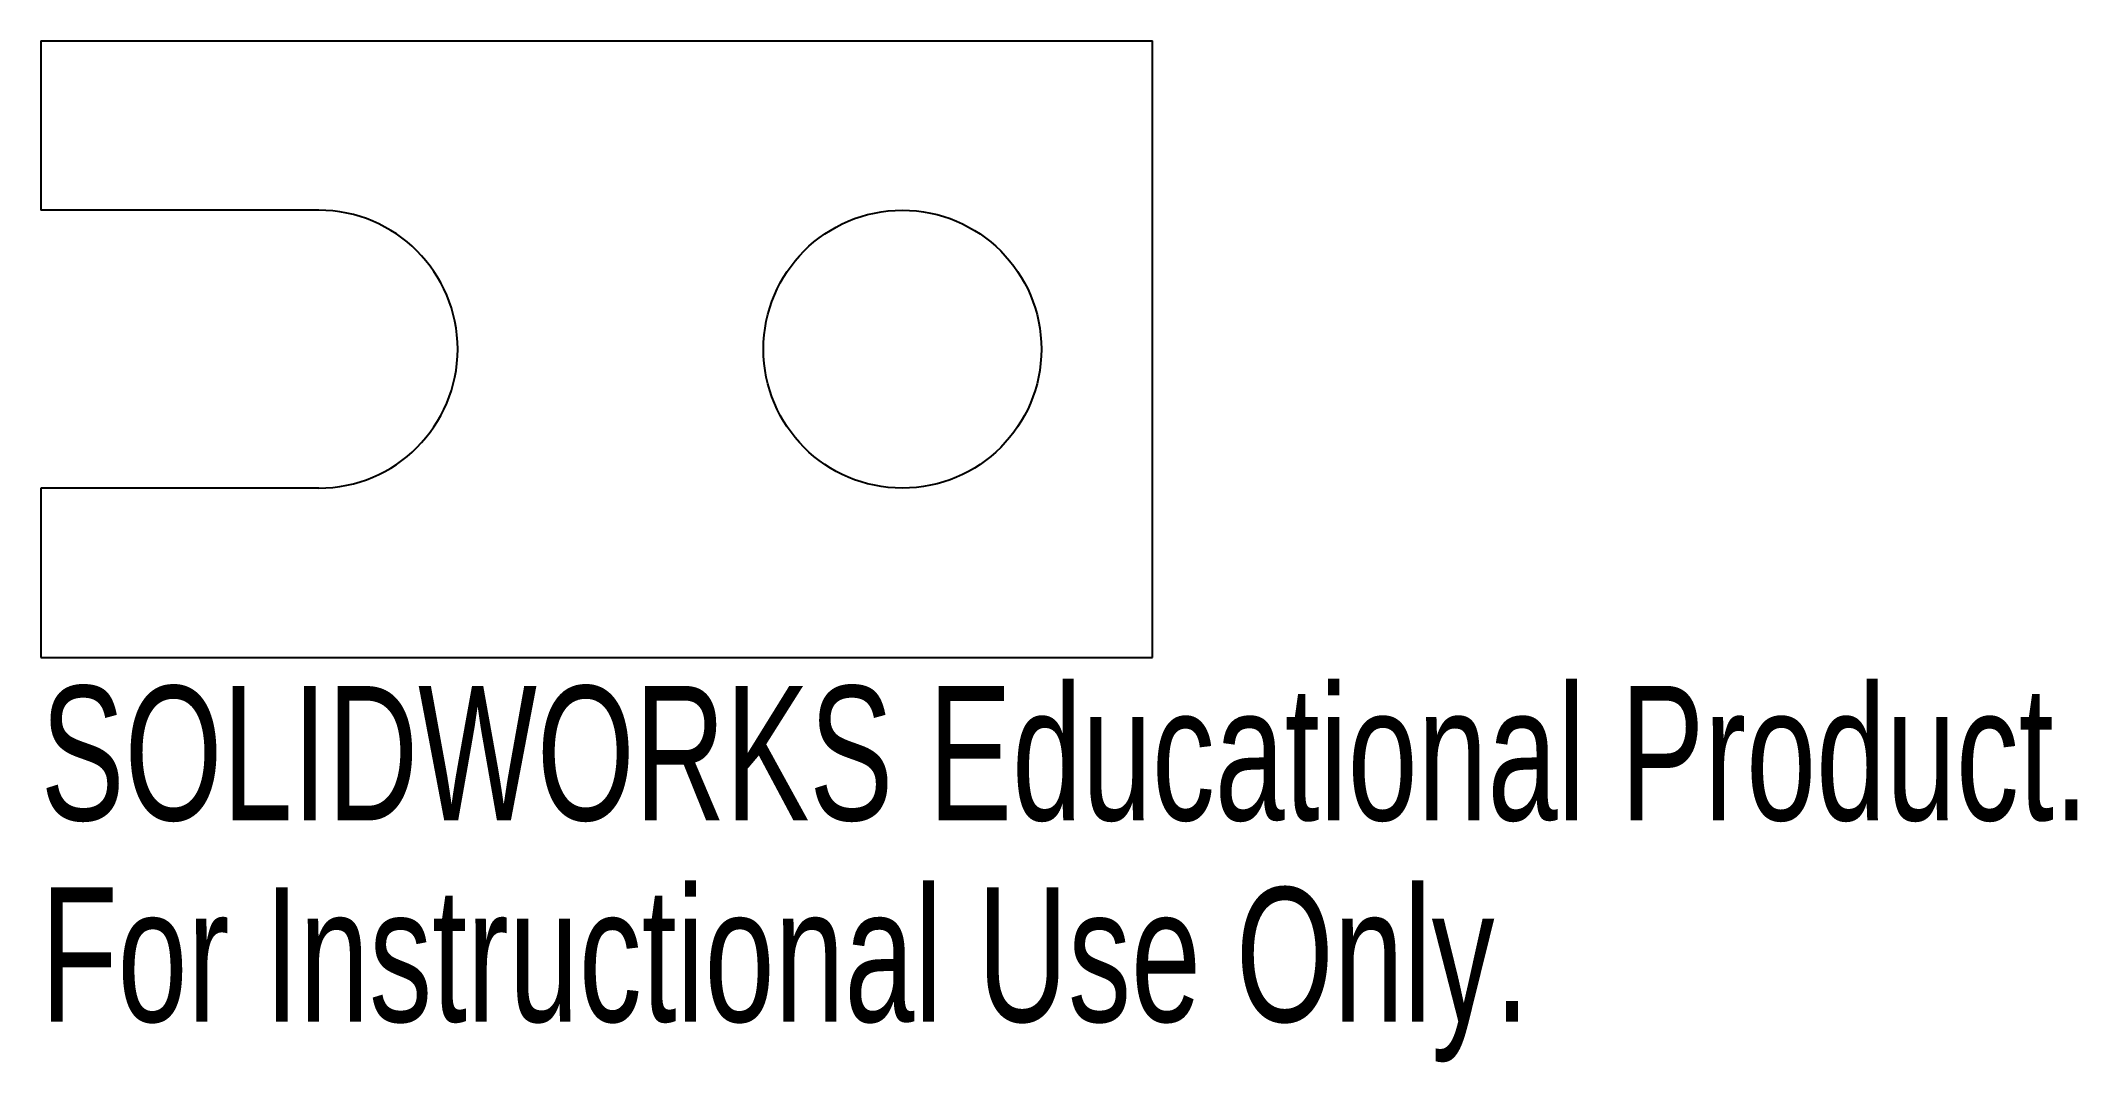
# Model space of a CAD drawing. Header units: millimetres. Extents: x 0 to 73.3, y -8.7 to 28.1.
import ezdxf

# ---------------------------------------------------------------- set-up
doc = ezdxf.new("R2010")
doc.units = ezdxf.units.MM
doc.styles.add('SLDTEXTSTYLE0', font='TXT', dxfattribs={"width": 0.7})

msp = doc.modelspace()

# ---------------------------------------------------------------- linework, layer by layer
at = {"color": 7, "linetype": 'Continuous', "lineweight": 25}
for p, q in [((0, 28.1), (40, 28.1)), ((0, 28.1), (0, 22)), ((40, 5.9), (40, 28.1)), ((10, 22), (0, 22)), ((10, 12), (0, 12)), ((0, 12), (0, 5.9)), ((0, 5.9), (40, 5.9))]:
    msp.add_line(p, q, dxfattribs=at)
msp.add_circle((31, 17), 5, dxfattribs=at)
msp.add_arc((10, 17), 5, 270, 90, dxfattribs=at)

# ---------------------------------------------------------------- texts
at = {"color": 7, "linetype": 'Continuous', "char_height": 4.83362, "attachment_point": 1, "style": 'SLDTEXTSTYLE0'}
for s, insert in [('SOLIDWORKS Educational Product.', (0, 4.88)), ('For Instructional Use Only.', (0, -2.37))]:
    msp.add_mtext(s, dxfattribs=dict(at, insert=insert))

doc.saveas('drawing.dxf')
